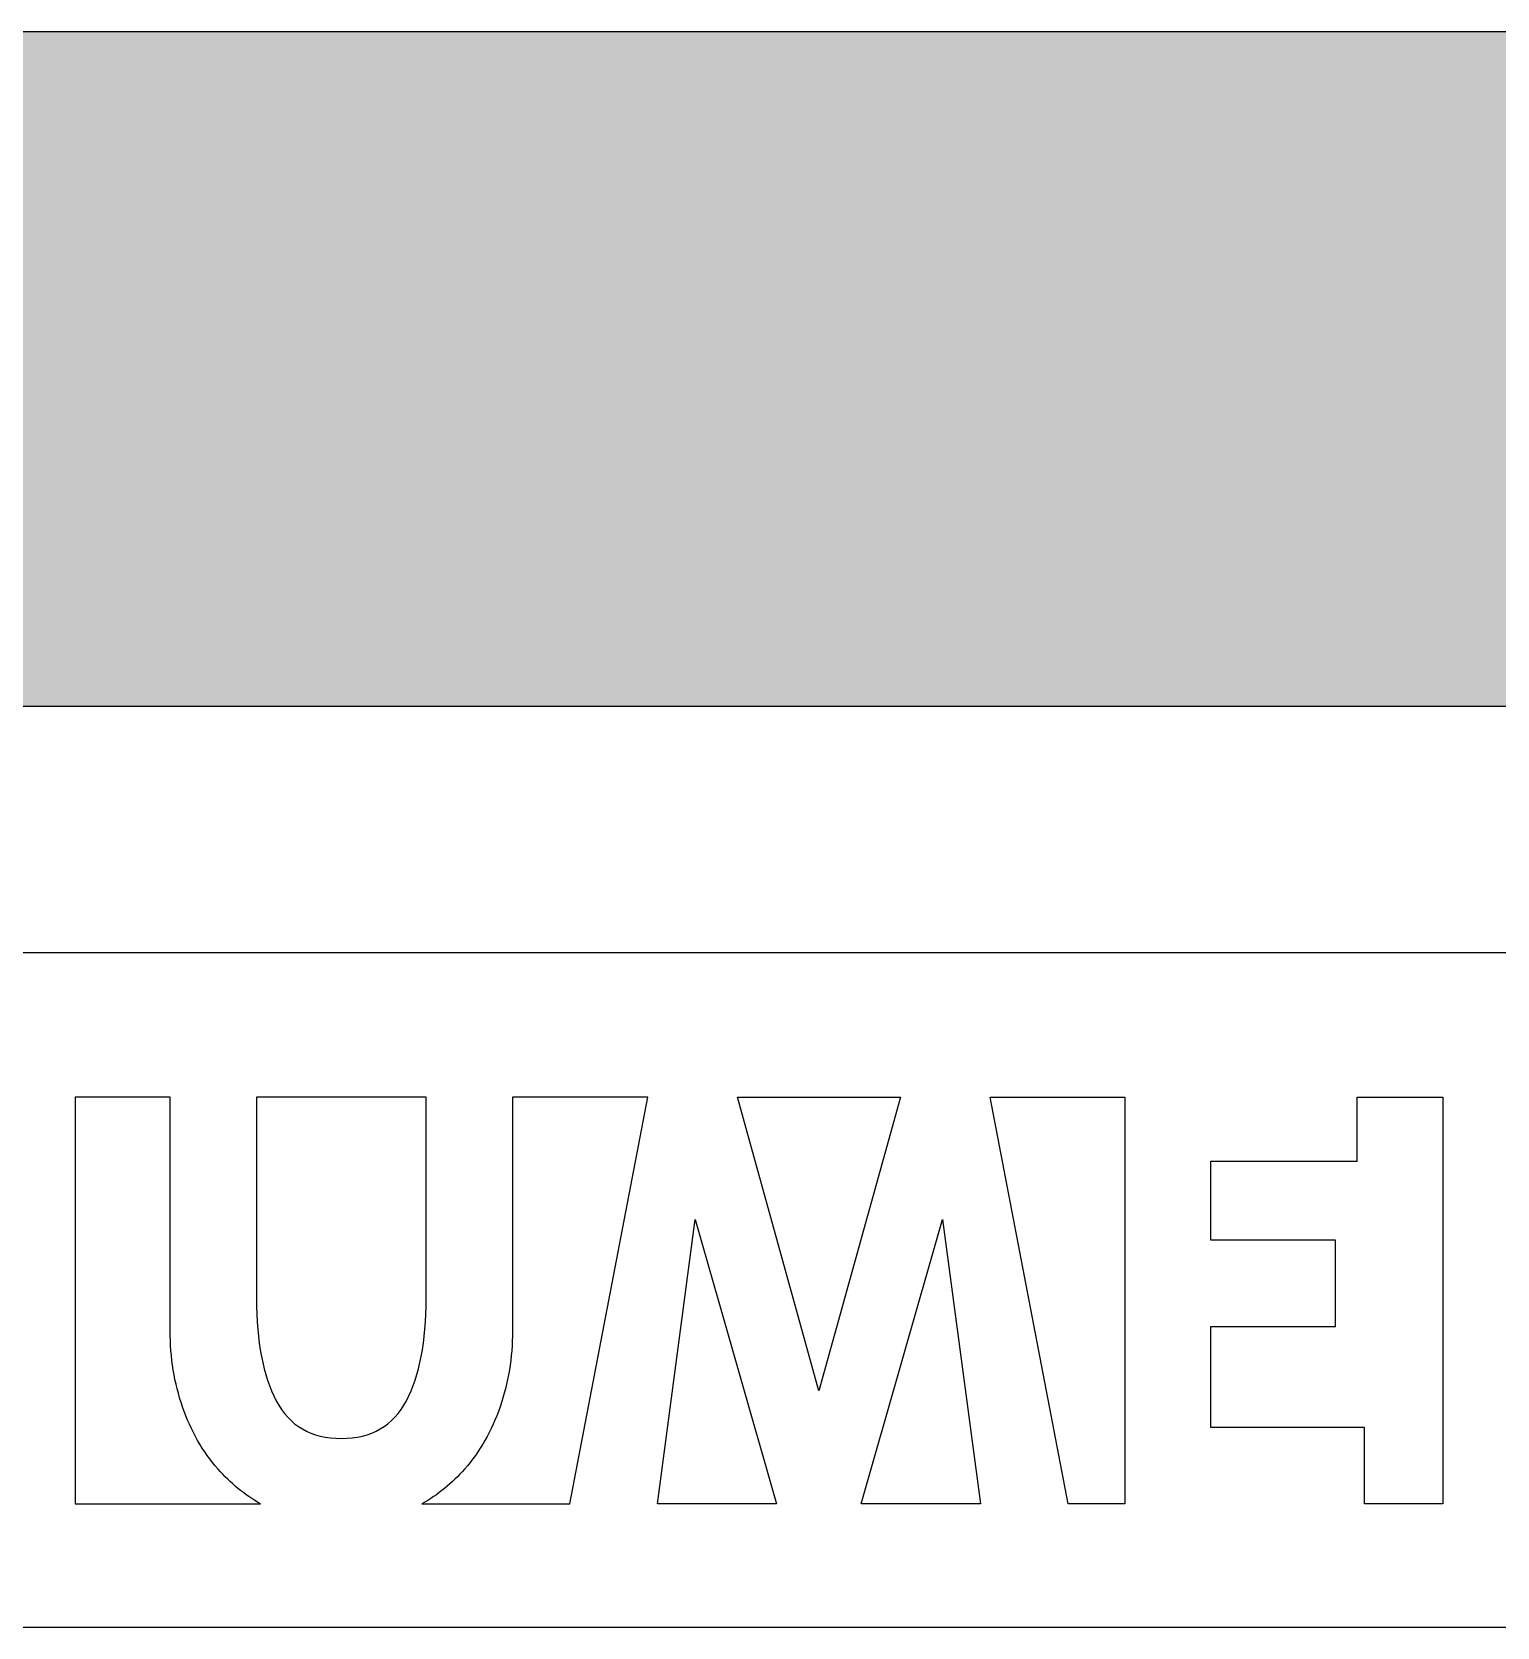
# Model space of a CAD drawing. Extents: x 0 to 338, y -186 to -55.
# Drawn here: x 161 to 241.7, y -185.8 to -98 of the extents above; entities that cross this region are included whole.
import ezdxf

# ---------------------------------------------------------------- set-up
doc = ezdxf.new("R2010")
doc.units = 0
doc.layers.add('CALQUE_1', color=7, linetype='CONTINUOUS')

# ---------------------------------------------------------------- blocks, each defined once
blk = doc.blocks.new('*U4')
at = {"layer": 'CALQUE_1', "color": 250}
for points in [[(0, -135.104), (0, -97.985), (337.44, -135.104)], [(337.44, -135.104), (0, -97.985), (337.44, -97.985)]]:
    blk.add_solid(points, dxfattribs=at)

msp = doc.modelspace()

# ---------------------------------------------------------------- linework, layer by layer
at = {"layer": 'CALQUE_1', "color": 7}
msp.add_lwpolyline([(0, -97.985), (0, -135.104), (337.44, -135.104), (337.44, -97.985), (0, -97.985)], dxfattribs=at)
at = {"layer": 'CALQUE_1', "color": 250}
for points in [[(0, -148.695), (0, -185.814), (337.44, -185.814), (337.44, -148.695), (0, -148.695)], [(199.887, -156.637), (208.87, -156.637), (204.378, -172.806), (199.887, -156.637)], [(221.22, -179.032), (218.108, -179.032), (213.802, -156.637), (221.22, -156.637), (221.22, -179.032)], [(238.747, -179.032), (234.436, -179.032), (234.436, -174.82), (225.974, -174.82), (225.974, -169.26), (232.824, -169.26), (232.824, -164.505), (225.974, -164.505), (225.974, -160.154), (234.033, -160.154), (234.033, -156.637), (238.747, -156.637), (238.747, -179.032)], [(195.479, -179.032), (197.569, -163.377), (202.047, -179.032), (195.479, -179.032)], [(206.709, -179.032), (211.187, -163.377), (213.277, -179.032), (206.709, -179.032)]]:
    msp.add_lwpolyline(points, dxfattribs=at)
for points in [[(163.402, -179.032), (163.402, -179.032), (163.402, -156.637), (163.402, -156.637), (163.402, -156.637), (168.64, -156.637), (168.64, -156.637), (168.64, -156.637), (168.64, -169.502), (168.64, -169.502), (168.64, -170.979), (168.868, -172.376), (169.325, -173.692), (169.781, -175.008), (170.433, -176.15), (171.279, -177.117), (171.96, -177.895), (172.743, -178.532), (173.624, -179.032), (173.624, -179.032), (163.402, -179.032), (163.402, -179.032)], [(178.068, -175.425), (176.402, -175.425), (175.207, -174.733), (174.482, -173.35), (173.757, -171.966), (173.394, -170.093), (173.394, -167.729), (173.394, -167.729), (173.394, -156.637), (173.394, -156.637), (173.394, -156.637), (182.742, -156.637), (182.742, -156.637), (182.742, -156.637), (182.742, -167.729), (182.742, -167.729), (182.742, -170.093), (182.379, -171.966), (181.654, -173.35), (180.929, -174.733), (179.733, -175.425), (178.068, -175.425)], [(190.648, -179.032), (190.648, -179.032), (182.512, -179.032), (182.512, -179.032), (183.393, -178.532), (184.176, -177.895), (184.857, -177.117), (185.703, -176.15), (186.354, -175.008), (186.811, -173.692), (187.268, -172.376), (187.496, -170.979), (187.496, -169.502), (187.496, -169.502), (187.496, -156.637), (187.496, -156.637), (187.496, -156.637), (194.954, -156.637), (194.954, -156.637), (194.954, -156.637), (190.648, -179.032), (190.648, -179.032)]]:
    msp.add_open_spline(points, degree=3, knots=[0, 0, 0, 0, 1, 1, 1, 2, 2, 2, 3, 3, 3, 4, 4, 4, 5, 5, 5, 6, 6, 6, 7, 7, 7, 7], dxfattribs=at)

# ---------------------------------------------------------------- block references
msp.add_blockref('*U4', (0, 0), dxfattribs=at)

doc.saveas('drawing.dxf')
